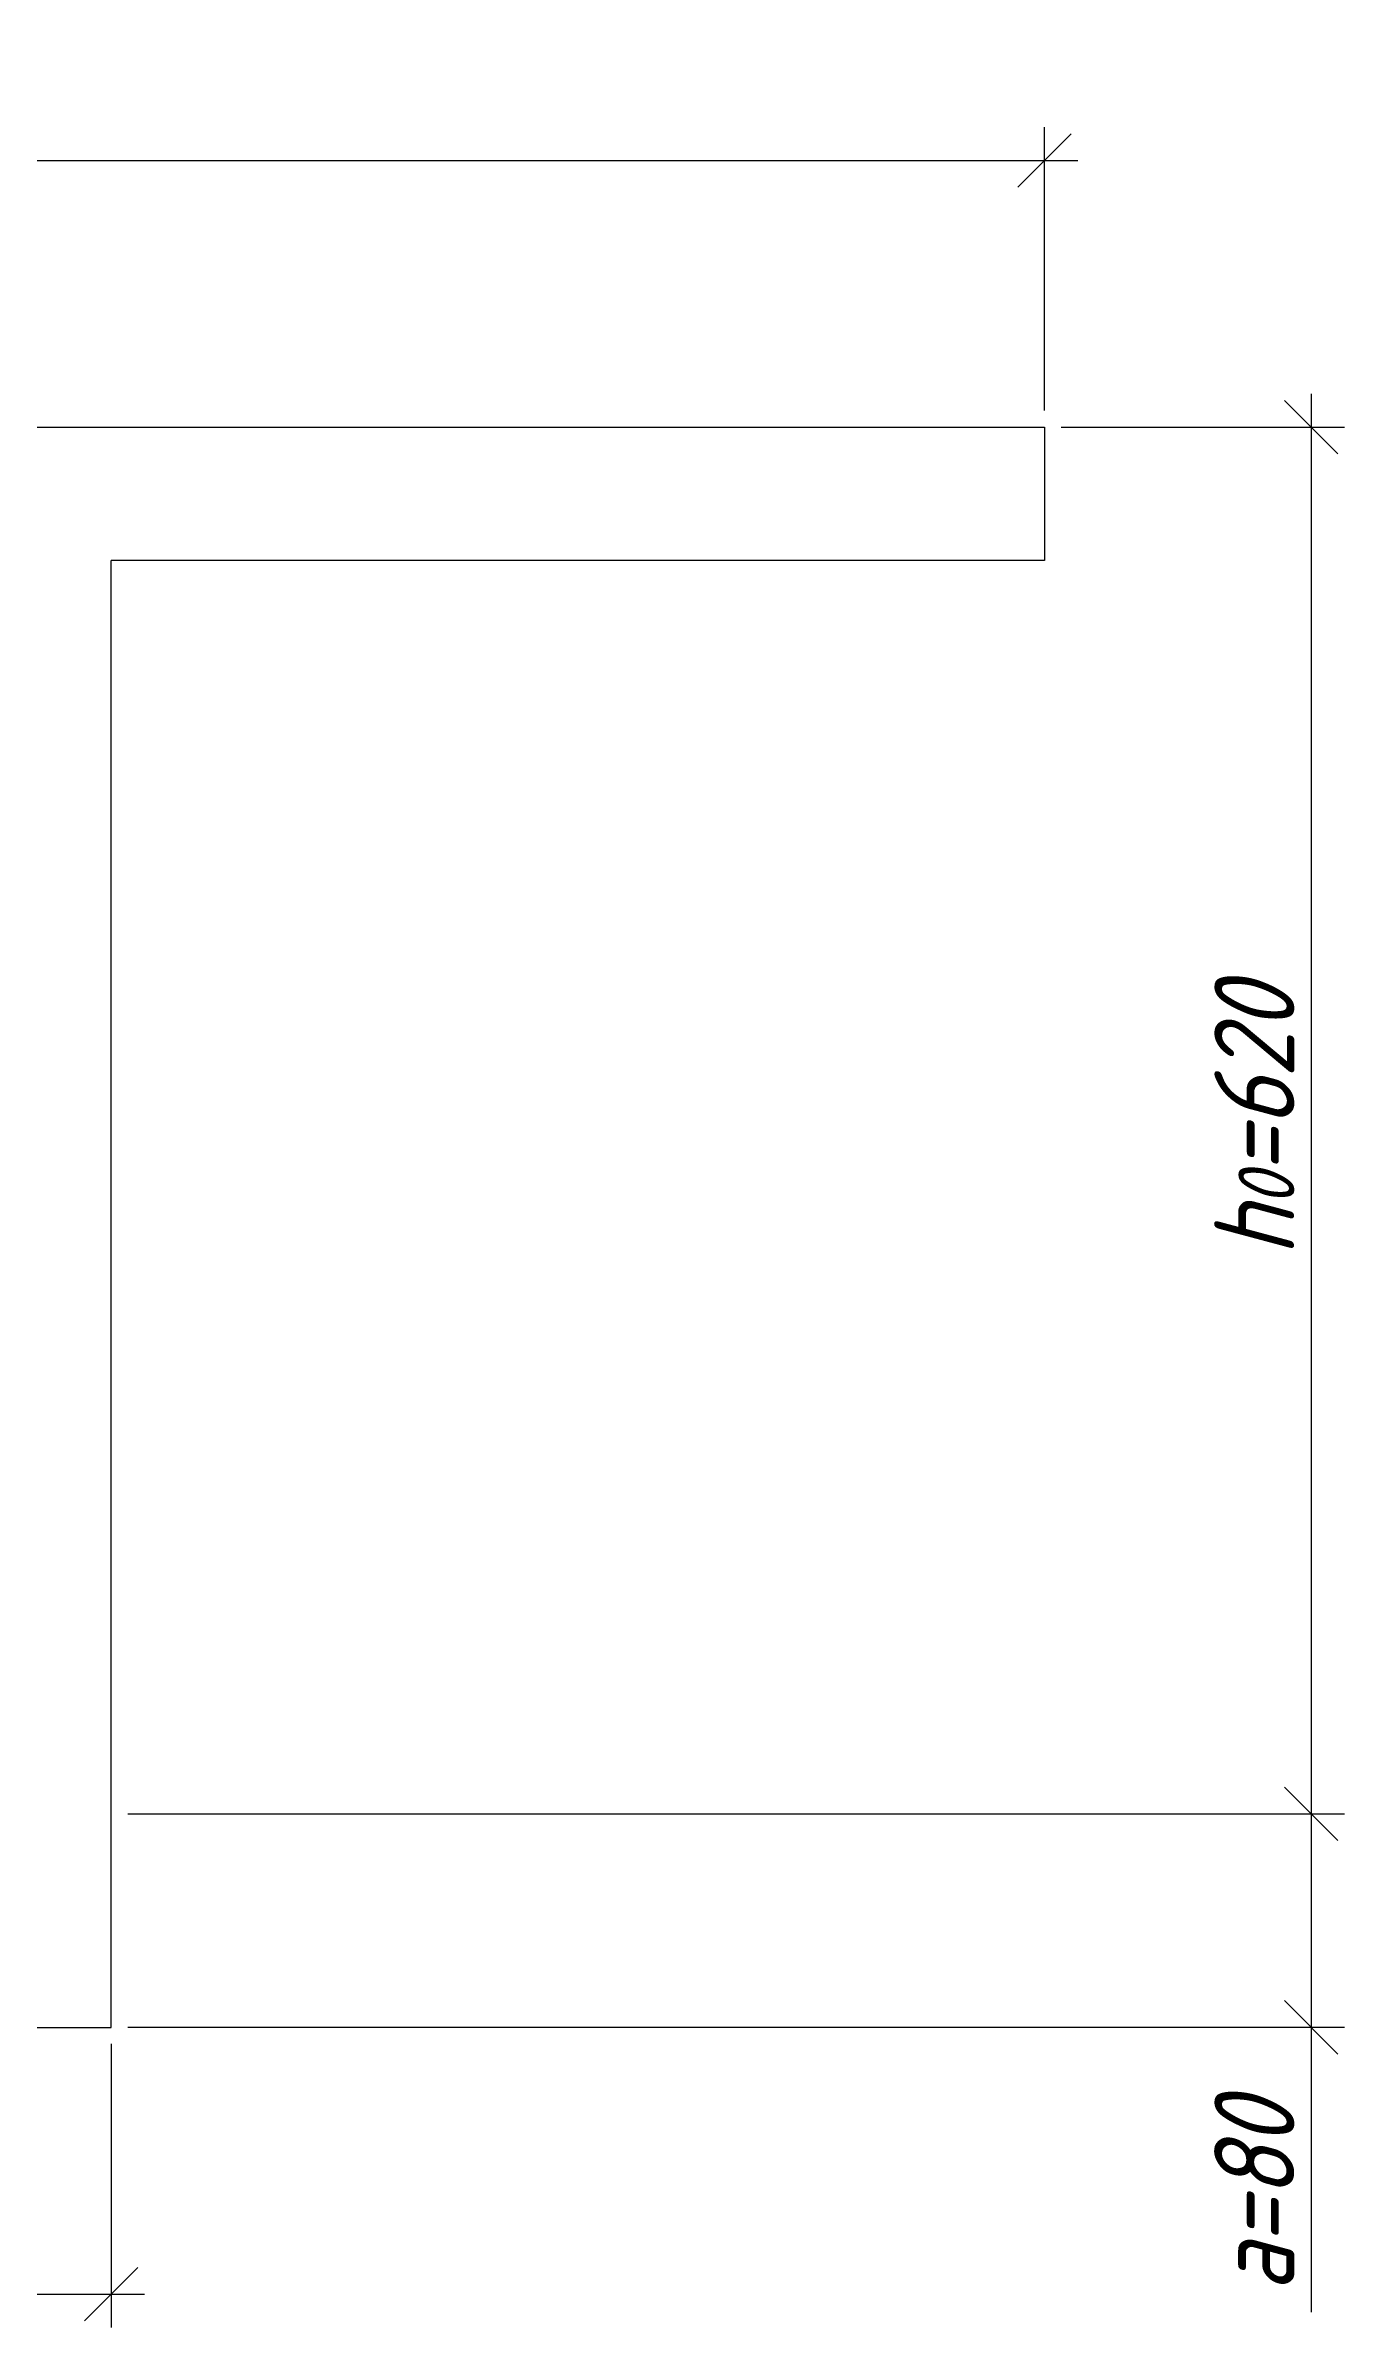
# Model space of a CAD drawing. Header units: millimetres. Extents: x -180 to 58926, y -10791 to 13515.
# Drawn here: x 5677 to 6164, y -3454 to -2598 of the extents above; entities that cross this region are included whole.
import ezdxf

# ---------------------------------------------------------------- set-up
doc = ezdxf.new("R2010")
doc.units = ezdxf.units.MM
doc.layers.add('basic', color=95, linetype='Continuous', lineweight=30)
doc.layers.add('size', color=45, linetype='Continuous', lineweight=20)
doc.styles.add('Structures', font='isocpeur.ttf', dxfattribs={"width": 0.85, "oblique": 15})
doc.dimstyles.new('Structures', dxfattribs={"dimtxt": 3, "dimasz": 2, "dimexe": 1.25, "dimexo": 0.625, "dimtad": 1, "dimtxsty": 'Structures', "dimblk": 'OBLIQUE', "dimcen": 2.5, "dimdle": 1.25, "dimadec": 0, "dimazin": 0, "dimtfac": 1, "dimtmove": 0, "dimatfit": 3, "dimfxl": 1, "dimarcsym": 0})

# ---------------------------------------------------------------- blocks, each defined once
blk = doc.blocks.new('_Oblique')
at = {"color": 0, "linetype": 'ByBlock', "lineweight": -2}
blk.add_line((-0.5, -0.5), (0.5, 0.5), dxfattribs=at)
blk = doc.blocks.new('*D164')
at = {"layer": 'Defpoints', "color": 0, "transparency": 16777216}
for p in [(5401.09, -3341.18), (5701.09, -3341.18), (5701.09, -3441.18)]:
    blk.add_point(p, dxfattribs=at)
at = {"layer": 'size', "color": 0, "lineweight": -2, "transparency": 16777216}
for p, q in [((5401.09, -3347.43), (5401.09, -3453.68)), ((5701.09, -3347.43), (5701.09, -3453.68)), ((5388.59, -3441.18), (5713.59, -3441.18))]:
    blk.add_line(p, q, dxfattribs=at)
at = {"layer": 'size', "color": 0, "lineweight": -2, "transparency": 16777216, "xscale": 20, "yscale": 20, "zscale": 20, "rotation": 180}
blk.add_blockref('_Oblique', (5401.09, -3441.18), dxfattribs=at)
at = {"layer": 'size', "color": 0, "lineweight": -2, "transparency": 16777216, "xscale": 20, "yscale": 20, "zscale": 20}
blk.add_blockref('_Oblique', (5701.09, -3441.18), dxfattribs=at)
at = {"layer": 'size', "color": 0, "transparency": 16777216, "insert": (5551.09, -3419.93), "char_height": 30, "attachment_point": 5, "style": 'Structures'}
blk.add_mtext('b=300', dxfattribs=at)
blk = doc.blocks.new('*D165')
at = {"layer": 'Defpoints', "color": 0, "transparency": 16777216}
for p in [(6051.09, -2641.18), (5051.09, -2741.18), (6051.09, -2741.18)]:
    blk.add_point(p, dxfattribs=at)
at = {"layer": 'size', "color": 0, "lineweight": -2, "transparency": 16777216}
for p, q in [((5051.09, -2734.93), (5051.09, -2628.68)), ((6051.09, -2734.93), (6051.09, -2628.68)), ((5038.59, -2641.18), (6063.59, -2641.18))]:
    blk.add_line(p, q, dxfattribs=at)
at = {"layer": 'size', "color": 0, "lineweight": -2, "transparency": 16777216, "xscale": 20, "yscale": 20, "zscale": 20, "rotation": 180}
blk.add_blockref('_Oblique', (5051.09, -2641.18), dxfattribs=at)
at = {"layer": 'size', "color": 0, "lineweight": -2, "transparency": 16777216, "xscale": 20, "yscale": 20, "zscale": 20}
blk.add_blockref('_Oblique', (6051.09, -2641.18), dxfattribs=at)
at = {"layer": 'size', "color": 0, "transparency": 16777216, "insert": (5551.09, -2617.78), "char_height": 30, "attachment_point": 5, "style": 'Structures'}
blk.add_mtext("b{\\H0.7x;\\S'~,f;}=1600", dxfattribs=at)
blk = doc.blocks.new('*D168')
at = {"layer": 'Defpoints', "color": 0, "transparency": 16777216}
for p in [(5701.09, -3261.18), (5701.09, -3341.18), (6151.09, -3341.18)]:
    blk.add_point(p, dxfattribs=at)
at = {"layer": 'size', "color": 0, "lineweight": -2, "transparency": 16777216}
for p, q in [((6151.09, -3248.68), (6151.09, -3341.18)), ((5707.34, -3261.18), (6163.59, -3261.18)), ((5707.34, -3341.18), (6163.59, -3341.18)), ((6151.09, -3341.18), (6151.09, -3448.02))]:
    blk.add_line(p, q, dxfattribs=at)
at = {"layer": 'size', "color": 0, "lineweight": -2, "transparency": 16777216, "xscale": 20, "yscale": 20, "zscale": 20}
for p, rotation in [((6151.09, -3261.18), 90), ((6151.09, -3341.18), 270)]:
    blk.add_blockref('_Oblique', p, dxfattribs=dict(at, rotation=rotation))
at = {"layer": 'size', "color": 0, "transparency": 16777216, "insert": (6129.84, -3404.6), "char_height": 30, "attachment_point": 5, "rotation": 90, "style": 'Structures'}
blk.add_mtext('a=80', dxfattribs=at)
blk = doc.blocks.new('*D169')
at = {"layer": 'Defpoints', "color": 0, "transparency": 16777216}
for p in [(6051.09, -2741.18), (5701.09, -3261.18), (6151.09, -3261.18)]:
    blk.add_point(p, dxfattribs=at)
at = {"layer": 'size', "color": 0, "lineweight": -2, "transparency": 16777216}
for p, q in [((6151.09, -2728.68), (6151.09, -3273.68)), ((6057.34, -2741.18), (6163.59, -2741.18)), ((5707.34, -3261.18), (6163.59, -3261.18))]:
    blk.add_line(p, q, dxfattribs=at)
at = {"layer": 'size', "color": 0, "lineweight": -2, "transparency": 16777216, "xscale": 20, "yscale": 20, "zscale": 20}
for p, rotation in [((6151.09, -2741.18), 90), ((6151.09, -3261.18), 270)]:
    blk.add_blockref('_Oblique', p, dxfattribs=dict(at, rotation=rotation))
at = {"layer": 'size', "color": 0, "transparency": 16777216, "insert": (6129.84, -3001.18), "char_height": 30, "attachment_point": 5, "rotation": 90, "style": 'Structures'}
blk.add_mtext('h{\\H0.7x;\\S^ 0;}=620', dxfattribs=at)

msp = doc.modelspace()

# ---------------------------------------------------------------- linework, layer by layer
at = {"layer": 'basic'}
for p, q in [((5051.094, -2741.184), (6051.094, -2741.184)), ((6051.094, -2741.184), (6051.094, -2791.184)), ((6051.094, -2791.184), (5701.094, -2791.184)), ((5701.094, -3341.184), (5701.094, -2791.184)), ((5401.094, -3341.184), (5701.094, -3341.184))]:
    msp.add_line(p, q, dxfattribs=at)

# ---------------------------------------------------------------- dimensions: what is measured, and where the dimension line sits
at = {"layer": 'size'}
for base, p1, p2, text, picture, middle in [((6051.094, -2641.185), (5051.094, -2741.184), (6051.094, -2741.184), "b{\\H0.7x;\\S'~,f;}=1600", '*D165', (5551.094, -2617.785)), ((5701.094, -3441.184), (5401.094, -3341.184), (5701.094, -3341.184), 'b=<>', '*D164', (5551.094, -3419.934))]:
    dim = msp.add_linear_dim(base=base, p1=p1, p2=p2, text=text, dimstyle='Structures', dxfattribs=at)
    dim.commit()
    dim.dimension.update_dxf_attribs({"geometry": picture, "text_midpoint": middle})
for base, p1, p2, text, picture, middle in [((6151.094, -3261.184), (6051.094, -2741.184), (5701.094, -3261.184), 'h{\\H0.7x;\\S^ 0;}=620', '*D169', (6129.844, -3001.184)), ((6151.094, -3341.184), (5701.094, -3261.184), (5701.094, -3341.184), 'a=<>', '*D168', (6129.844, -3404.604))]:
    dim = msp.add_linear_dim(base=base, p1=p1, p2=p2, angle=90, text=text, dimstyle='Structures', dxfattribs=at)
    dim.commit()
    dim.dimension.update_dxf_attribs({"geometry": picture, "text_midpoint": middle})

doc.saveas('drawing.dxf')
